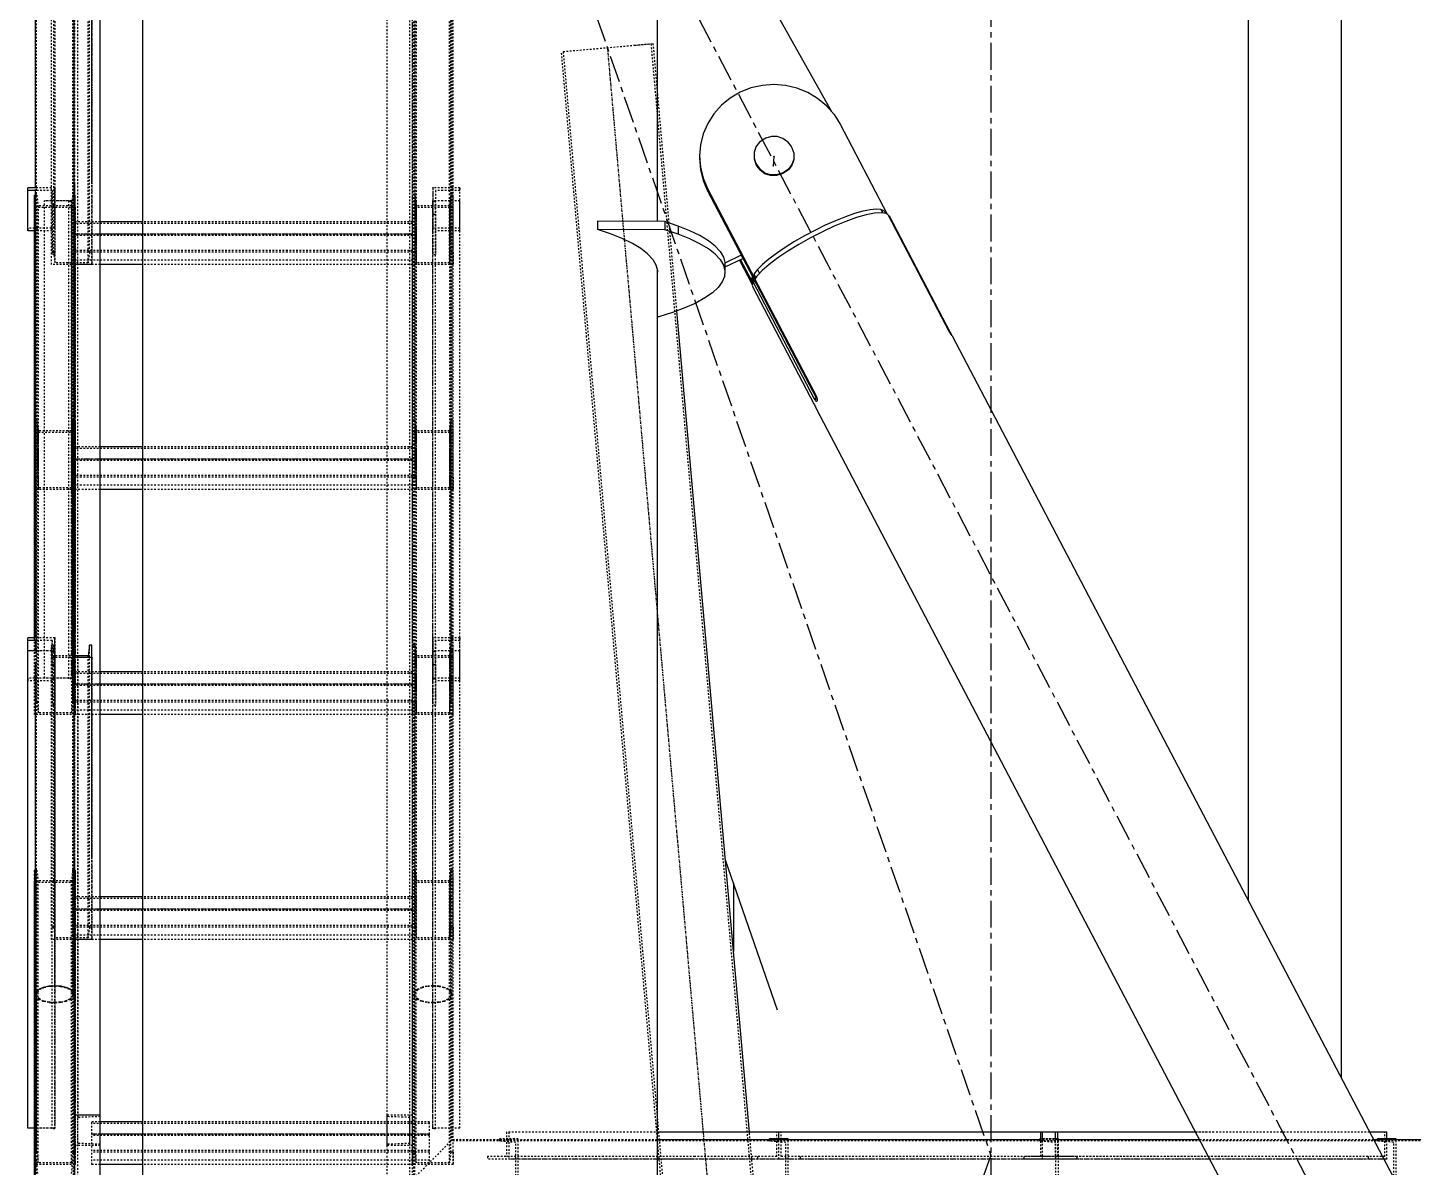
# Model space of a CAD drawing. Header units: millimetres. Extents: x 5143 to 30813, y 232 to 21408.
# Drawn here: x 11729.8 to 12140.1, y 19522 to 19859.4 of the extents above; entities that cross this region are included whole.
import ezdxf

# ---------------------------------------------------------------- set-up
doc = ezdxf.new("R2010")
doc.units = ezdxf.units.MM
doc.header["$LTSCALE"] = 0.25
for name, pattern in [('CENTER', [50.8, 31.75, -6.35, 6.35, -6.35]), ('XKITLINE00', [0]), ('XKITLINE02', [4, 2, -2]), ('XKITLINE03', [6, 3, -1, 1, -1])]:
    doc.linetypes.add(name, pattern=pattern)

msp = doc.modelspace()

# ---------------------------------------------------------------- linework, layer by layer
at = {"color": 8, "linetype": 'CENTER'}
for p, q in [((12015, 20197.81), (12015, 18543.85)), ((11840, 20030.97), (12370, 19020.27)), ((11840, 20030.97), (12015, 19525.62)), ((11950.78, 19821.32), (11950.58, 19818.49)), ((12015, 19525.62), (11840, 19020.27))]:
    msp.add_line(p, q, dxfattribs=at)
at = {"color": 8, "linetype": 'XKITLINE00'}
for p, q in [((12091.2, 19985.39), (12091.2, 19601.11)), ((12118.8, 19985.39), (12118.8, 19548.47)), ((11763.8, 19949.63), (11763.8, 19282.77)), ((11916.2, 19891.73), (11916.2, 19802.04)), ((11936.22, 19891.15), (11967.84, 19834.57)), ((11916.23, 19886.42), (11916.23, 19802.04)), ((11937.87, 19838.6), (11935.24, 19836.45)), ((11940.81, 19840.32), (11937.87, 19838.6)), ((11944, 19841.58), (11940.81, 19840.32)), ((11947.36, 19842.34), (11944, 19841.58)), ((11950.8, 19842.58), (11947.36, 19842.34)), ((11954.24, 19842.3), (11950.8, 19842.58)), ((11957.6, 19841.5), (11954.24, 19842.3)), ((11960.79, 19840.21), (11957.6, 19841.5)), ((11963.73, 19838.45), (11960.79, 19840.21)), ((11935.24, 19836.45), (11933, 19833.92)), ((11966.35, 19836.26), (11963.73, 19838.45)), ((11966.35, 19836.26), (11968.59, 19833.72)), ((11931.19, 19831.09), (11929.86, 19828.02)), ((11933, 19833.92), (11931.19, 19831.09)), ((11968.59, 19833.72), (11970.39, 19830.86)), ((11970.39, 19830.86), (11984.35, 19804.23)), ((11929.86, 19828.02), (11929.05, 19824.78)), ((11947.92, 19826.47), (11946.5, 19825.49)), ((11948.36, 19826.69), (11947.92, 19826.47)), ((11950.03, 19827.2), (11948.36, 19826.69)), ((11951.78, 19827.19), (11950.03, 19827.2)), ((11953.45, 19826.66), (11951.78, 19827.19)), ((11954.86, 19825.66), (11953.45, 19826.66)), ((11929.05, 19824.78), (11928.78, 19821.45)), ((11944.91, 19822.31), (11944.91, 19820.62)), ((11944.93, 19822.52), (11944.92, 19820.82)), ((11945.47, 19824.12), (11944.93, 19822.52)), ((11946.5, 19825.49), (11945.47, 19824.12)), ((11954.86, 19825.66), (11955.89, 19824.28)), ((11955.89, 19824.28), (11956.12, 19823.85)), ((11956.12, 19823.85), (11956.66, 19822.24)), ((11956.66, 19822.24), (11956.66, 19820.54)), ((11928.78, 19821.45), (11928.73, 19820.81)), ((11928.73, 19820.81), (11929, 19817.48)), ((11928.78, 19821.45), (11929.05, 19818.13)), ((11929.05, 19818.13), (11929.85, 19814.88)), ((11944.91, 19820.62), (11945.45, 19819)), ((11944.92, 19820.82), (11945.46, 19819.21)), ((11945.46, 19819.21), (11945.45, 19819)), ((11945.45, 19819), (11945.67, 19818.57)), ((11945.46, 19819.21), (11945.69, 19818.78)), ((11945.69, 19818.78), (11945.67, 19818.57)), ((11945.67, 19818.57), (11946.7, 19817.2)), ((11945.69, 19818.78), (11946.72, 19817.4)), ((11956.1, 19818.73), (11955.07, 19817.37)), ((11956.11, 19818.94), (11955.08, 19817.57)), ((11956.64, 19820.34), (11956.1, 19818.73)), ((11956.66, 19820.54), (11956.11, 19818.94)), ((11956.66, 19820.54), (11956.64, 19820.34)), ((11929, 19817.48), (11929.8, 19814.23)), ((11929.85, 19814.88), (11929.8, 19814.23)), ((11929.8, 19814.23), (11931.12, 19811.14)), ((11929.85, 19814.88), (11931.17, 19811.79)), ((11948.12, 19816.19), (11946.7, 19817.2)), ((11948.13, 19816.4), (11946.72, 19817.4)), ((11949.78, 19815.66), (11948.12, 19816.19)), ((11949.8, 19815.87), (11948.13, 19816.4)), ((11951.54, 19815.65), (11949.78, 19815.66)), ((11951.55, 19815.86), (11949.8, 19815.87)), ((11953.2, 19816.16), (11951.54, 19815.65)), ((11953.22, 19816.37), (11951.55, 19815.86)), ((11953.65, 19816.38), (11953.2, 19816.16)), ((11953.22, 19816.37), (11953.2, 19816.16)), ((11953.66, 19816.59), (11953.22, 19816.37)), ((11955.07, 19817.37), (11953.65, 19816.38)), ((11953.66, 19816.59), (11953.65, 19816.38)), ((11955.08, 19817.57), (11953.66, 19816.59)), ((11931.17, 19811.79), (11931.12, 19811.14)), ((11931.12, 19811.14), (11963.27, 19749.83)), ((11931.17, 19811.79), (11945.18, 19785.06)), ((11918.52, 19802.03), (11898.52, 19802.12)), ((11898.52, 19802.12), (11898.52, 19799.7)), ((11922.42, 19800.71), (11918.52, 19802.03)), ((11918.52, 19802.03), (11918.52, 19799.61)), ((11969.02, 19802.27), (11965.98, 19800.92)), ((11972.07, 19802.06), (11968.66, 19800.65)), ((11971.94, 19803.43), (11969.02, 19802.27)), ((11974.67, 19804.37), (11971.94, 19803.43)), ((11975.26, 19803.19), (11972.07, 19802.06)), ((11977.14, 19805.07), (11974.67, 19804.37)), ((11978.12, 19804.01), (11975.26, 19803.19)), ((11979.3, 19805.52), (11977.14, 19805.07)), ((11980.58, 19804.51), (11978.12, 19804.01)), ((11981.1, 19805.7), (11979.3, 19805.52)), ((11982.56, 19804.66), (11980.58, 19804.51)), ((11982.48, 19805.61), (11981.1, 19805.7)), ((11982.48, 19805.61), (11983.01, 19804.6)), ((11983.42, 19805.25), (11982.48, 19805.61)), ((11984, 19804.46), (11982.56, 19804.66)), ((11983.42, 19805.25), (11983.83, 19804.48)), ((11984.49, 19804.14), (11984, 19804.46)), ((11984.49, 19804.14), (12002.6, 19769.6)), ((11984.91, 19803.68), (11984.77, 19803.61)), ((11984.91, 19803.68), (12003.02, 19769.14)), ((11902.43, 19798.39), (11898.52, 19799.7)), ((11918.52, 19799.61), (11898.52, 19799.7)), ((11905.89, 19797), (11902.43, 19798.39)), ((11922.42, 19798.3), (11918.52, 19799.61)), ((11925.89, 19799.32), (11922.42, 19800.71)), ((11922.42, 19800.71), (11922.42, 19798.3)), ((11925.89, 19796.91), (11922.42, 19798.3)), ((11928.88, 19797.86), (11925.89, 19799.32)), ((11931.39, 19796.34), (11928.88, 19797.86)), ((11959.84, 19797.8), (11956.88, 19796.1)), ((11962.9, 19799.42), (11959.84, 19797.8)), ((11965.13, 19799.02), (11961.59, 19797.22)), ((11965.98, 19800.92), (11962.9, 19799.42)), ((11968.66, 19800.65), (11965.13, 19799.02)), ((11908.89, 19795.54), (11905.89, 19797)), ((11911.4, 19794.02), (11908.89, 19795.54)), ((11913.4, 19792.45), (11911.4, 19794.02)), ((11928.88, 19795.45), (11925.89, 19796.91)), ((11931.39, 19793.93), (11928.88, 19795.45)), ((11933.4, 19794.77), (11931.39, 19796.34)), ((11933.4, 19792.36), (11931.39, 19793.93)), ((11933.4, 19794.77), (11934.89, 19793.16)), ((11954.1, 19794.36), (11951.55, 19792.62)), ((11956.88, 19796.1), (11954.1, 19794.36)), ((11958.14, 19795.28), (11954.89, 19793.28)), ((11961.59, 19797.22), (11958.14, 19795.28)), ((11913.4, 19792.45), (11914.89, 19790.84)), ((11914.89, 19790.84), (11915.85, 19789.21)), ((11933.4, 19792.36), (11934.89, 19790.75)), ((11934.89, 19793.16), (11935.85, 19791.53)), ((11934.89, 19790.75), (11935.85, 19789.12)), ((11935.85, 19791.53), (11936.27, 19789.88)), ((11941.12, 19792.07), (11936.27, 19789.72)), ((11941.64, 19791.08), (11936.27, 19788.48)), ((11936.27, 19789.88), (11936.27, 19787.47)), ((11940.6, 19790.58), (11944.39, 19783.36)), ((11940.91, 19790.73), (11944.12, 19784.6)), ((11947.41, 19789.32), (11945.91, 19787.83)), ((11949.38, 19789.33), (11947.28, 19787.5)), ((11949.3, 19790.93), (11947.41, 19789.32)), ((11951.55, 19792.62), (11949.3, 19790.93)), ((11951.94, 19791.28), (11949.38, 19789.33)), ((11954.89, 19793.28), (11951.94, 19791.28)), ((11915.85, 19789.21), (11916.27, 19787.56)), ((11916.2, 19787.86), (11916.2, 19282.77)), ((11916.27, 19787.56), (11916.2, 19786.46)), ((11936.15, 19785.81), (11935.5, 19784.17)), ((11935.85, 19789.12), (11936.27, 19787.47)), ((11936.27, 19787.47), (11936.15, 19785.81)), ((11944.33, 19785.57), (11944.18, 19785.14)), ((11944.48, 19785.64), (11944.33, 19785.57)), ((11944.33, 19785.57), (11945.01, 19784.28)), ((11945.91, 19787.83), (11944.85, 19786.5)), ((11944.85, 19786.5), (11945.42, 19785.41)), ((11945.72, 19785.84), (11945.15, 19785.02)), ((11947.28, 19787.5), (11945.72, 19785.84)), ((11945.91, 19787.83), (11946.51, 19786.69)), ((11934.31, 19782.55), (11932.6, 19780.95)), ((11935.5, 19784.17), (11934.31, 19782.55)), ((11944.18, 19785.14), (11944.11, 19784.74)), ((11944.11, 19784.74), (11944.13, 19784.39)), ((11944.13, 19784.39), (11944.23, 19784.08)), ((11944.13, 19784.39), (11944.5, 19783.69)), ((11944.18, 19785.14), (11944.71, 19784.13)), ((11944.23, 19784.08), (11944.47, 19783.62)), ((11944.62, 19784.09), (11944.35, 19783.23)), ((11944.35, 19783.23), (11944.52, 19782.6)), ((11944.52, 19782.6), (11962.63, 19748.05)), ((11945.16, 19784.35), (11944.62, 19784.09)), ((11944.62, 19784.09), (11962.74, 19749.55)), ((11945.16, 19784.35), (11945.01, 19784.28)), ((11945.15, 19785.02), (11963.26, 19750.47)), ((11945.2, 19784.92), (11945.19, 19784.8)), ((11945.24, 19784.85), (11945.19, 19784.8)), ((11945.19, 19784.8), (11963.3, 19750.26)), ((11927.65, 19777.91), (11924.45, 19776.48)), ((11930.37, 19779.4), (11927.65, 19777.91)), ((11932.6, 19780.95), (11930.37, 19779.4)), ((11916.71, 19773.84), (11916.2, 19773.85)), ((11920.79, 19775.12), (11916.71, 19773.84)), ((11924.45, 19776.48), (11920.79, 19775.12)), ((12002.6, 19769.6), (12002.77, 19769.29)), ((12002.77, 19769.29), (12002.94, 19768.99)), ((12003.02, 19769.14), (12002.9, 19769.08)), ((12002.94, 19768.99), (12003.12, 19768.72)), ((12003.02, 19769.14), (12003.18, 19768.85)), ((12003.18, 19768.85), (12003.07, 19768.79)), ((12003.18, 19768.85), (12003.32, 19768.59)), ((12003.12, 19768.72), (12003.28, 19768.5)), ((12003.28, 19768.5), (12003.41, 19768.33)), ((12003.32, 19768.59), (12003.43, 19768.4)), ((12003.51, 19768.25), (12003.41, 19768.33)), ((12003.43, 19768.4), (12003.51, 19768.28)), ((12003.51, 19768.28), (12003.55, 19768.24)), ((12003.55, 19768.24), (12003.51, 19768.25)), ((12003.55, 19768.24), (12265.61, 19268.5)), ((11963.49, 19749.91), (11962.74, 19749.55)), ((11962.74, 19749.55), (11962.9, 19749.26)), ((11963.57, 19749.59), (11962.9, 19749.26)), ((11962.9, 19749.26), (11963.06, 19749.02)), ((11963.06, 19749.02), (11963.21, 19748.84)), ((11963.33, 19748.74), (11963.21, 19748.84)), ((11963.26, 19750.47), (11963.41, 19750.15)), ((11963.3, 19750.26), (11963.27, 19749.83)), ((11963.48, 19749.93), (11963.27, 19749.83)), ((11963.34, 19750.3), (11963.3, 19750.26)), ((11963.43, 19748.72), (11963.33, 19748.74)), ((11963.41, 19750.15), (11963.52, 19749.82)), ((11963.52, 19748.8), (11963.44, 19748.73)), ((11963.52, 19749.82), (11963.59, 19749.5)), ((11963.59, 19748.97), (11963.52, 19748.8)), ((11963.59, 19749.5), (11963.62, 19749.21)), ((11963.62, 19749.21), (11963.59, 19748.97)), ((11962.63, 19748.05), (11962.79, 19747.74)), ((11962.79, 19747.74), (11962.95, 19747.43)), ((11962.95, 19747.43), (11963.09, 19747.14)), ((11963.09, 19747.14), (11963.2, 19746.9)), ((11963.2, 19746.9), (11963.28, 19746.71)), ((11963.28, 19746.71), (11963.29, 19746.68)), ((11963.29, 19746.68), (12225.35, 19246.95)), ((11936.4, 19613.06), (11951.77, 19568.68)), ((11938.8, 19606.15), (11938.8, 19585.93))]:
    msp.add_line(p, q, dxfattribs=at)
at = {"color": 7, "linetype": 'XKITLINE00'}
for p, q in [((11732.08, 19812.05), (11732.08, 19880.27)), ((11743.51, 19880.27), (11743.51, 19573.26)), ((11748.82, 19813.2), (11748.82, 19872.85)), ((11751.3, 19537.4), (11751.3, 19873.17)), ((11729.82, 19811.25), (11729.82, 19812.05)), ((11732.86, 19812.05), (11729.82, 19812.05)), ((11732.58, 19811.25), (11729.82, 19811.25)), ((11729.82, 19799.32), (11729.82, 19811.25)), ((11732.08, 19809.89), (11731.82, 19809.89)), ((11731.82, 19806.23), (11731.82, 19809.89)), ((11732.08, 19678.8), (11732.08, 19810.99)), ((11743.82, 19809.89), (11743.51, 19809.89)), ((11743.8, 19809.89), (11743.8, 19813.2)), ((11743.82, 19806.23), (11743.82, 19809.89)), ((11732.08, 19806.23), (11731.82, 19806.23)), ((11731.82, 19743.27), (11731.82, 19806.23)), ((11742.82, 19808.17), (11742.73, 19808.17)), ((11742.82, 19807.94), (11742.82, 19808.17)), ((11743.82, 19806.23), (11743.51, 19806.23)), ((11743.82, 19746.57), (11743.82, 19806.23)), ((11763.8, 19801.95), (11751.3, 19801.95)), ((11731.82, 19799.32), (11729.82, 19799.32)), ((11763.8, 19798.28), (11751.3, 19798.28)), ((11763.8, 19789.33), (11751.3, 19789.33)), ((11943.52, 19532.43), (11922.05, 19775.59)), ((11743.8, 19743.27), (11743.8, 19746.57)), ((11732.08, 19743.27), (11731.82, 19743.27)), ((11731.82, 19739.6), (11731.82, 19743.27)), ((11743.82, 19743.27), (11743.51, 19743.27)), ((11743.82, 19743.27), (11743.82, 19739.6)), ((11732.08, 19739.6), (11731.82, 19739.6)), ((11731.82, 19678.8), (11731.82, 19739.6)), ((11743.82, 19739.6), (11743.51, 19739.6)), ((11743.82, 19679.95), (11743.82, 19739.6)), ((11763.8, 19735.32), (11751.3, 19735.32)), ((11763.8, 19731.66), (11751.3, 19731.66)), ((11763.8, 19722.71), (11751.3, 19722.71)), ((11729.82, 19674.92), (11729.82, 19678.8)), ((11732.86, 19678.8), (11729.82, 19678.8)), ((11743.8, 19673.45), (11743.8, 19679.95)), ((11732.58, 19678), (11729.82, 19678)), ((11732.86, 19674.92), (11729.82, 19674.92)), ((11729.82, 19533.59), (11729.82, 19674.92)), ((11732.08, 19674.92), (11732.08, 19677.74)), ((11748.14, 19676.64), (11747.75, 19673.45)), ((11748.82, 19676.64), (11748.14, 19676.64)), ((11748.82, 19672.98), (11748.82, 19676.64)), ((11732.08, 19573.2), (11732.08, 19671.14)), ((11747.75, 19673.45), (11743.51, 19673.45)), ((11748.82, 19672.98), (11743.51, 19672.98)), ((11748.82, 19613.32), (11748.82, 19672.98)), ((11763.8, 19668.7), (11751.3, 19668.7)), ((11763.8, 19665.03), (11751.3, 19665.03)), ((11763.8, 19656.08), (11751.3, 19656.08)), ((11743.8, 19610.02), (11743.8, 19613.32)), ((11732.08, 19610.02), (11731.82, 19610.02)), ((11731.82, 19610.02), (11731.82, 19606.35)), ((11743.82, 19610.02), (11743.51, 19610.02)), ((11743.82, 19610.02), (11743.82, 19606.35)), ((11732.08, 19606.35), (11731.82, 19606.35)), ((11731.82, 19523.95), (11731.82, 19606.35)), ((11743.82, 19606.35), (11743.51, 19606.35)), ((11743.82, 19546.7), (11743.82, 19606.35)), ((11763.8, 19602.07), (11751.3, 19602.07)), ((11763.8, 19598.41), (11751.3, 19598.41)), ((11763.8, 19589.46), (11751.3, 19589.46)), ((11732.36, 19573.99), (11732.08, 19573.2)), ((11732.09, 19573.17), (11732.08, 19573.2)), ((11732.38, 19573.99), (11732.1, 19573.2)), ((11732.1, 19441.47), (11732.1, 19573.2)), ((11733.17, 19574.71), (11732.36, 19573.99)), ((11733.19, 19574.71), (11732.38, 19573.99)), ((11734.44, 19575.27), (11733.17, 19574.71)), ((11734.46, 19575.27), (11733.19, 19574.71)), ((11736.03, 19575.64), (11734.44, 19575.27)), ((11736.05, 19575.64), (11734.46, 19575.27)), ((11737.8, 19575.76), (11736.03, 19575.64)), ((11737.8, 19575.76), (11736.05, 19575.64)), ((11737.81, 19575.76), (11737.8, 19575.76)), ((11737.82, 19575.76), (11737.81, 19575.76)), ((11739.56, 19575.64), (11737.82, 19575.76)), ((11739.58, 19575.64), (11737.82, 19575.76)), ((11741.18, 19575.27), (11739.58, 19575.64)), ((11742.44, 19574.71), (11741.18, 19575.27)), ((11743.25, 19573.99), (11742.44, 19574.71)), ((11743.25, 19573.99), (11743.53, 19573.2)), ((11743.53, 19573.2), (11743.53, 19418.17)), ((11845.19, 19574.71), (11845.19, 19574.71)), ((11743.8, 19537.4), (11743.8, 19546.7)), ((11751.3, 19537.4), (11743.8, 19537.4)), ((11751.3, 19537.4), (11743.8, 19537.4)), ((11743.8, 19523.95), (11743.8, 19537.4)), ((11751.3, 19425.95), (11751.3, 19537.4)), ((11763.8, 19535.45), (11751.3, 19535.45)), ((11731.82, 19533.62), (11729.82, 19533.62)), ((11731.82, 19533.59), (11729.82, 19533.59)), ((11763.8, 19531.78), (11751.3, 19531.78)), ((11952.27, 19532.43), (11916.2, 19532.43)), ((11952.27, 19530.43), (11952.27, 19532.43)), ((12029.8, 19532.43), (11952.27, 19532.43)), ((11952.27, 19530.43), (11952.27, 19532.43)), ((12029.8, 19529.67), (12029.8, 19532.43)), ((12032.53, 19532.43), (12029.8, 19532.43)), ((12030.35, 19529.37), (12030.35, 19532.43)), ((12034.82, 19532.43), (12032.53, 19532.43)), ((12034.19, 19529.38), (12034.19, 19532.43)), ((12075.64, 19532.43), (12034.82, 19532.43)), ((12034.82, 19529.64), (12034.82, 19532.43)), ((12132.27, 19532.43), (12127.21, 19532.43)), ((12132.27, 19530.45), (12132.27, 19532.43)), ((12029.8, 19530.16), (11916.2, 19530.15)), ((11949.52, 19530.43), (11949.52, 19530.43)), ((11949.52, 19530.15), (11949.52, 19530.43)), ((11955.02, 19530.43), (11949.52, 19530.43)), ((11955.02, 19530.43), (11955.02, 19530.43)), ((11955.02, 19530.15), (11955.02, 19530.43)), ((12029.52, 19530.43), (12029.52, 19530.43)), ((12029.52, 19530.16), (12029.52, 19530.43)), ((12029.8, 19530.43), (12029.52, 19530.43)), ((12035.02, 19530.43), (12034.82, 19530.43)), ((12076.83, 19530.16), (12034.82, 19530.16)), ((12035.02, 19530.43), (12035.02, 19530.43)), ((12035.02, 19530.16), (12035.02, 19530.43)), ((12173.69, 19530.17), (12128.4, 19530.16)), ((12129.52, 19530.45), (12129.52, 19530.45)), ((12129.52, 19530.16), (12129.52, 19530.45)), ((12135.02, 19530.45), (12129.52, 19530.45)), ((12135.02, 19530.45), (12135.02, 19530.45)), ((12135.02, 19530.16), (12135.02, 19530.45)), ((11732.1, 19523.95), (11731.8, 19523.95)), ((11731.8, 19518.45), (11731.8, 19523.95)), ((11743.8, 19523.95), (11743.53, 19523.95)), ((11743.8, 19518.45), (11743.8, 19523.95)), ((11763.8, 19522.83), (11751.3, 19522.83))]:
    msp.add_line(p, q, dxfattribs=at)
at = {"color": 3, "linetype": 'XKITLINE02'}
for p, q in [((11732.38, 19573.2), (11732.38, 19880.27)), ((11743.21, 19573.2), (11743.21, 19880.27)), ((11844.1, 19880.27), (11844.1, 19573.2)), ((11844.4, 19880.27), (11844.4, 19573.2)), ((11855.23, 19573.2), (11855.23, 19880.27)), ((11855.53, 19573.2), (11855.53, 19880.27)), ((11736.82, 19789.33), (11736.82, 19876.52)), ((11737.5, 19876.52), (11737.5, 19793)), ((11748.14, 19793), (11748.14, 19876.52)), ((11843.8, 19789.33), (11843.8, 19876.52)), ((11844.48, 19876.52), (11844.48, 19793)), ((11855.12, 19793), (11855.12, 19876.52)), ((11855.8, 19789.33), (11855.8, 19876.52)), ((11737.88, 19873.32), (11737.88, 19789.8)), ((11743.8, 19806.23), (11743.8, 19873.17)), ((11744.65, 19529.07), (11744.65, 19872.56)), ((11747.75, 19789.8), (11747.75, 19873.32)), ((11836.3, 19528.45), (11836.3, 19873.17)), ((11842.95, 19529.07), (11842.95, 19872.56)), ((11843.8, 19528.45), (11843.8, 19873.17)), ((11844.86, 19873.32), (11844.86, 19789.8)), ((11854.73, 19789.8), (11854.73, 19873.32)), ((11914.73, 19854.6), (11887.88, 19852.23)), ((11917.32, 19518.72), (11887.88, 19852.23)), ((11934.6, 19329.85), (11888.48, 19852.28)), ((11915.08, 19854.63), (11909.17, 19854.11)), ((11960.6, 19332.14), (11914.48, 19854.57)), ((11922.05, 19775.59), (11915.08, 19854.63)), ((11732.08, 19810.99), (11732.08, 19812.05)), ((11732.5, 19809.89), (11732.08, 19809.89)), ((11732.5, 19809.89), (11732.88, 19806.69)), ((11732.5, 19809.89), (11732.5, 19726.37)), ((11737.02, 19811.25), (11732.58, 19811.25)), ((11737.82, 19812.05), (11732.86, 19812.05)), ((11737.02, 19811.25), (11737.02, 19799.32)), ((11737.02, 19804.08), (11737.02, 19811.25)), ((11737.82, 19812.05), (11737.82, 19800.11)), ((11737.82, 19804.08), (11737.82, 19812.05)), ((11743.14, 19809.89), (11742.75, 19806.69)), ((11743.23, 19809.89), (11743.14, 19809.89)), ((11743.14, 19809.89), (11743.14, 19726.37)), ((11743.51, 19809.89), (11743.23, 19809.89)), ((11743.8, 19528.45), (11743.8, 19809.89)), ((11748.82, 19789.33), (11748.82, 19813.2)), ((11843.8, 19722.71), (11843.8, 19809.89)), ((11844.48, 19809.89), (11843.8, 19809.89)), ((11844.48, 19809.89), (11844.48, 19726.37)), ((11844.48, 19809.89), (11844.86, 19806.69)), ((11849.8, 19812.05), (11849.8, 19804.08)), ((11857.8, 19812.05), (11849.8, 19812.05)), ((11849.8, 19812.05), (11849.8, 19800.11)), ((11850.6, 19811.25), (11850.6, 19804.08)), ((11857.8, 19811.25), (11850.6, 19811.25)), ((11850.6, 19811.25), (11850.6, 19799.32)), ((11855.12, 19809.89), (11854.73, 19806.69)), ((11855.12, 19809.89), (11855.12, 19726.37)), ((11855.8, 19809.89), (11855.12, 19809.89)), ((11855.8, 19722.71), (11855.8, 19809.89)), ((11857.8, 19812.05), (11857.8, 19811.25)), ((11857.8, 19799.32), (11857.8, 19812.05)), ((11743.51, 19806.23), (11732.08, 19806.23)), ((11742.75, 19806.69), (11732.88, 19806.69)), ((11732.88, 19806.69), (11732.88, 19723.17)), ((11734.82, 19808.17), (11734.82, 19808.15)), ((11742.73, 19808.17), (11734.82, 19808.17)), ((11734.82, 19666.84), (11734.82, 19808.17)), ((11742.02, 19808.15), (11734.82, 19808.15)), ((11742.02, 19808.15), (11742.02, 19807.95)), ((11742.02, 19666.64), (11742.02, 19808.15)), ((11742.82, 19807.95), (11742.02, 19807.95)), ((11742.75, 19806.69), (11742.75, 19723.17)), ((11742.82, 19666.64), (11742.82, 19807.94)), ((11855.8, 19806.23), (11843.8, 19806.23)), ((11844.86, 19806.69), (11844.86, 19723.17)), ((11854.73, 19806.69), (11844.86, 19806.69)), ((11849.8, 19666.64), (11849.8, 19808.17)), ((11857.8, 19808.17), (11849.8, 19808.17)), ((11850.6, 19807.95), (11849.8, 19807.95)), ((11850.6, 19666.64), (11850.6, 19808.15)), ((11857.8, 19808.15), (11850.6, 19808.15)), ((11854.73, 19806.69), (11854.73, 19723.17)), ((11857.8, 19666.84), (11857.8, 19808.17)), ((11737.02, 19804.08), (11737.02, 19792.14)), ((11737.82, 19804.08), (11737.02, 19804.08)), ((11737.82, 19804.08), (11737.82, 19792.14)), ((11743.82, 19789.33), (11743.82, 19801.95)), ((11751.3, 19801.95), (11743.82, 19801.95)), ((11843.8, 19801.95), (11763.8, 19801.95)), ((11843.8, 19789.33), (11843.8, 19801.95)), ((11850.6, 19804.08), (11849.8, 19804.08)), ((11849.8, 19804.08), (11849.8, 19792.14)), ((11850.6, 19804.08), (11850.6, 19792.14)), ((11729.82, 19800.11), (11729.82, 19799.32)), ((11737.82, 19800.11), (11729.82, 19800.11)), ((11737.02, 19799.32), (11731.82, 19799.32)), ((11737.02, 19799.32), (11737.02, 19792.14)), ((11737.82, 19800.11), (11737.82, 19792.14)), ((11843.8, 19801.44), (11743.82, 19801.44)), ((11751.3, 19798.28), (11743.82, 19798.28)), ((11843.8, 19797.95), (11743.82, 19797.95)), ((11843.8, 19798.28), (11763.8, 19798.28)), ((11849.8, 19800.11), (11849.8, 19792.14)), ((11857.8, 19800.11), (11849.8, 19800.11)), ((11850.6, 19799.32), (11850.6, 19792.14)), ((11857.8, 19799.32), (11850.6, 19799.32)), ((11843.8, 19793.5), (11743.82, 19793.5)), ((11737.5, 19793), (11736.82, 19793)), ((11748.82, 19789.33), (11736.82, 19789.33)), ((11737.82, 19792.14), (11737.02, 19792.14)), ((11737.5, 19793), (11737.88, 19789.8)), ((11747.75, 19789.8), (11737.88, 19789.8)), ((11843.8, 19793), (11743.82, 19793)), ((11843.8, 19790.59), (11743.82, 19790.59)), ((11751.3, 19789.33), (11743.82, 19789.33)), ((11748.14, 19793), (11747.75, 19789.8)), ((11748.82, 19793), (11748.14, 19793)), ((11843.8, 19789.33), (11763.8, 19789.33)), ((11843.8, 19793), (11843.8, 19789.33)), ((11844.48, 19793), (11843.8, 19793)), ((11855.8, 19789.33), (11843.8, 19789.33)), ((11844.48, 19793), (11844.86, 19789.8)), ((11854.73, 19789.8), (11844.86, 19789.8)), ((11850.6, 19792.14), (11849.8, 19792.14)), ((11855.12, 19793), (11854.73, 19789.8)), ((11855.8, 19793), (11855.12, 19793)), ((11855.8, 19793), (11855.8, 19789.33)), ((11743.82, 19722.71), (11743.82, 19746.57)), ((11731.82, 19722.71), (11731.82, 19743.27)), ((11732.5, 19743.27), (11732.08, 19743.27)), ((11732.5, 19743.27), (11732.88, 19740.07)), ((11732.5, 19743.27), (11732.5, 19659.75)), ((11742.75, 19740.07), (11732.88, 19740.07)), ((11732.88, 19740.07), (11732.88, 19656.55)), ((11743.14, 19743.27), (11742.75, 19740.07)), ((11742.75, 19740.07), (11742.75, 19656.55)), ((11743.23, 19743.27), (11743.14, 19743.27)), ((11743.14, 19743.27), (11743.14, 19659.75)), ((11743.51, 19743.27), (11743.23, 19743.27)), ((11743.8, 19679.95), (11743.8, 19743.27)), ((11743.82, 19739.6), (11743.82, 19743.27)), ((11843.8, 19656.08), (11843.8, 19743.27)), ((11844.48, 19743.27), (11843.8, 19743.27)), ((11844.48, 19743.27), (11844.48, 19659.75)), ((11844.48, 19743.27), (11844.86, 19740.07)), ((11844.86, 19740.07), (11844.86, 19656.55)), ((11854.73, 19740.07), (11844.86, 19740.07)), ((11855.12, 19743.27), (11854.73, 19740.07)), ((11854.73, 19740.07), (11854.73, 19656.55)), ((11855.12, 19743.27), (11855.12, 19659.75)), ((11855.8, 19743.27), (11855.12, 19743.27)), ((11855.8, 19656.08), (11855.8, 19743.27)), ((11743.51, 19739.6), (11732.08, 19739.6)), ((11855.8, 19739.6), (11843.8, 19739.6)), ((11743.82, 19722.71), (11743.82, 19735.32)), ((11751.3, 19735.32), (11743.82, 19735.32)), ((11843.8, 19734.81), (11743.82, 19734.81)), ((11843.8, 19735.32), (11763.8, 19735.32)), ((11843.8, 19722.71), (11843.8, 19735.32)), ((11751.3, 19731.66), (11743.82, 19731.66)), ((11843.8, 19731.33), (11743.82, 19731.33)), ((11843.8, 19731.66), (11763.8, 19731.66)), ((11732.5, 19726.37), (11731.82, 19726.37)), ((11732.5, 19726.37), (11732.88, 19723.17)), ((11743.14, 19726.37), (11742.75, 19723.17)), ((11743.82, 19726.37), (11743.14, 19726.37)), ((11843.8, 19726.88), (11743.82, 19726.88)), ((11843.8, 19726.37), (11743.82, 19726.37)), ((11843.8, 19723.97), (11743.82, 19723.97)), ((11843.8, 19726.37), (11843.8, 19722.71)), ((11844.48, 19726.37), (11843.8, 19726.37)), ((11844.48, 19726.37), (11844.86, 19723.17)), ((11855.12, 19726.37), (11854.73, 19723.17)), ((11855.8, 19726.37), (11855.12, 19726.37)), ((11855.8, 19726.37), (11855.8, 19722.71)), ((11743.82, 19722.71), (11731.82, 19722.71)), ((11742.75, 19723.17), (11732.88, 19723.17)), ((11751.3, 19722.71), (11743.82, 19722.71)), ((11843.8, 19722.71), (11763.8, 19722.71)), ((11855.8, 19722.71), (11843.8, 19722.71)), ((11854.73, 19723.17), (11844.86, 19723.17)), ((11731.82, 19656.08), (11731.82, 19678.8)), ((11732.08, 19677.74), (11732.08, 19678.8)), ((11737.82, 19678.8), (11732.86, 19678.8)), ((11737.82, 19678.8), (11737.82, 19666.86)), ((11737.82, 19670.83), (11737.82, 19678.8)), ((11743.82, 19656.08), (11743.82, 19679.95)), ((11849.8, 19678.8), (11849.8, 19670.83)), ((11857.8, 19678.8), (11849.8, 19678.8)), ((11849.8, 19678.8), (11849.8, 19666.86)), ((11857.8, 19678.8), (11857.8, 19678)), ((11857.8, 19666.07), (11857.8, 19678.8)), ((11729.82, 19666.07), (11729.82, 19674.92)), ((11729.82, 19674.92), (11729.82, 19674.9)), ((11737.02, 19674.9), (11729.82, 19674.9)), ((11732.08, 19671.14), (11732.08, 19674.92)), ((11737.02, 19678), (11732.58, 19678)), ((11737.82, 19674.92), (11732.86, 19674.92)), ((11737.5, 19676.64), (11736.82, 19676.64)), ((11736.82, 19676.64), (11736.82, 19672.98)), ((11736.82, 19589.46), (11736.82, 19676.64)), ((11737.02, 19678), (11737.02, 19666.07)), ((11737.02, 19670.83), (11737.02, 19678)), ((11737.02, 19674.9), (11737.02, 19674.7)), ((11737.02, 19533.39), (11737.02, 19674.9)), ((11737.82, 19674.7), (11737.02, 19674.7)), ((11737.88, 19673.45), (11737.5, 19676.64)), ((11737.5, 19676.64), (11737.5, 19593.12)), ((11737.82, 19575.76), (11737.82, 19674.92)), ((11748.14, 19593.12), (11748.14, 19676.64)), ((11843.8, 19589.46), (11843.8, 19676.64)), ((11844.48, 19676.64), (11843.8, 19676.64)), ((11844.48, 19676.64), (11844.48, 19593.12)), ((11844.48, 19676.64), (11844.86, 19673.44)), ((11849.8, 19533.39), (11849.8, 19674.92)), ((11857.8, 19674.92), (11849.8, 19674.92)), ((11850.6, 19674.7), (11849.8, 19674.7)), ((11850.6, 19678), (11850.6, 19670.83)), ((11857.8, 19678), (11850.6, 19678)), ((11850.6, 19678), (11850.6, 19666.07)), ((11850.6, 19533.39), (11850.6, 19674.9)), ((11857.8, 19674.9), (11850.6, 19674.9)), ((11855.12, 19676.64), (11854.73, 19673.44)), ((11855.12, 19676.64), (11855.12, 19593.12)), ((11855.8, 19676.64), (11855.12, 19676.64)), ((11855.8, 19589.46), (11855.8, 19676.64)), ((11857.8, 19533.59), (11857.8, 19674.92)), ((11743.51, 19672.98), (11736.82, 19672.98)), ((11737.02, 19670.83), (11737.02, 19658.89)), ((11737.82, 19670.83), (11737.02, 19670.83)), ((11737.82, 19670.83), (11737.82, 19658.89)), ((11743.51, 19673.45), (11737.88, 19673.45)), ((11737.88, 19673.45), (11737.88, 19589.92)), ((11743.8, 19613.32), (11743.8, 19673.45)), ((11744.65, 19673.45), (11744.65, 19536.78)), ((11747.75, 19589.92), (11747.75, 19673.45)), ((11855.8, 19672.98), (11843.8, 19672.98)), ((11844.86, 19673.44), (11844.86, 19589.92)), ((11854.73, 19673.44), (11844.86, 19673.44)), ((11850.6, 19670.83), (11849.8, 19670.83)), ((11849.8, 19670.83), (11849.8, 19658.89)), ((11850.6, 19670.83), (11850.6, 19658.89)), ((11854.73, 19673.44), (11854.73, 19589.92)), ((11729.82, 19666.86), (11729.82, 19666.07)), ((11737.82, 19666.86), (11729.82, 19666.86)), ((11742.82, 19666.87), (11734.82, 19666.87)), ((11742.02, 19666.84), (11734.82, 19666.84)), ((11737.82, 19666.86), (11737.82, 19658.89)), ((11742.82, 19666.64), (11742.02, 19666.64)), ((11743.82, 19656.08), (11743.82, 19668.7)), ((11751.3, 19668.7), (11743.82, 19668.7)), ((11843.8, 19668.19), (11743.82, 19668.19)), ((11843.8, 19668.7), (11763.8, 19668.7)), ((11843.8, 19656.08), (11843.8, 19668.7)), ((11849.8, 19666.87), (11849.8, 19666.64)), ((11857.8, 19666.87), (11849.8, 19666.87)), ((11849.8, 19666.86), (11849.8, 19658.89)), ((11857.8, 19666.86), (11849.8, 19666.86)), ((11850.6, 19666.64), (11849.8, 19666.64)), ((11850.6, 19666.84), (11850.6, 19666.64)), ((11857.8, 19666.84), (11850.6, 19666.84)), ((11855.8, 19656.08), (11855.8, 19666.87)), ((11857.8, 19666.87), (11857.8, 19666.84)), ((11737.02, 19666.07), (11729.82, 19666.07)), ((11737.02, 19666.07), (11737.02, 19658.89)), ((11737.82, 19533.39), (11737.82, 19663.7)), ((11751.3, 19665.03), (11743.82, 19665.03)), ((11843.8, 19664.7), (11743.82, 19664.7)), ((11843.8, 19665.03), (11763.8, 19665.03)), ((11850.6, 19666.07), (11850.6, 19658.89)), ((11857.8, 19666.07), (11850.6, 19666.07)), ((11732.5, 19659.75), (11731.82, 19659.75)), ((11732.5, 19659.75), (11732.88, 19656.55)), ((11737.82, 19658.89), (11737.02, 19658.89)), ((11743.14, 19659.75), (11742.75, 19656.55)), ((11743.82, 19659.75), (11743.14, 19659.75)), ((11843.8, 19660.25), (11743.82, 19660.25)), ((11843.8, 19659.75), (11743.82, 19659.75)), ((11843.8, 19659.75), (11843.8, 19656.08)), ((11844.48, 19659.75), (11843.8, 19659.75)), ((11844.48, 19659.75), (11844.86, 19656.55)), ((11850.6, 19658.89), (11849.8, 19658.89)), ((11855.12, 19659.75), (11854.73, 19656.55)), ((11855.8, 19659.75), (11855.12, 19659.75)), ((11743.82, 19656.08), (11731.82, 19656.08)), ((11742.75, 19656.55), (11732.88, 19656.55)), ((11843.8, 19657.34), (11743.82, 19657.34)), ((11751.3, 19656.08), (11743.82, 19656.08)), ((11843.8, 19656.08), (11763.8, 19656.08)), ((11855.8, 19656.08), (11843.8, 19656.08)), ((11854.73, 19656.55), (11844.86, 19656.55)), ((11748.82, 19589.46), (11748.82, 19613.32)), ((11731.82, 19606.35), (11731.82, 19610.02)), ((11732.5, 19610.02), (11732.08, 19610.02)), ((11732.5, 19610.02), (11732.88, 19606.82)), ((11732.5, 19526.5), (11732.5, 19610.02)), ((11743.14, 19610.02), (11742.75, 19606.82)), ((11743.23, 19610.02), (11743.14, 19610.02)), ((11743.14, 19526.5), (11743.14, 19610.02)), ((11743.51, 19610.02), (11743.23, 19610.02)), ((11743.8, 19546.7), (11743.8, 19610.02)), ((11743.82, 19606.35), (11743.82, 19610.02)), ((11843.8, 19522.83), (11843.8, 19610.02)), ((11844.48, 19610.02), (11843.8, 19610.02)), ((11844.48, 19526.5), (11844.48, 19610.02)), ((11844.48, 19610.02), (11844.86, 19606.82)), ((11855.12, 19610.02), (11854.73, 19606.82)), ((11855.12, 19526.5), (11855.12, 19610.02)), ((11855.8, 19610.02), (11855.12, 19610.02)), ((11855.8, 19522.83), (11855.8, 19610.02)), ((11743.51, 19606.35), (11732.08, 19606.35)), ((11742.75, 19606.82), (11732.88, 19606.82)), ((11732.88, 19523.3), (11732.88, 19606.82)), ((11742.75, 19523.3), (11742.75, 19606.82)), ((11855.8, 19606.35), (11843.8, 19606.35)), ((11844.86, 19523.3), (11844.86, 19606.82)), ((11854.73, 19606.82), (11844.86, 19606.82)), ((11854.73, 19523.3), (11854.73, 19606.82)), ((11743.82, 19589.46), (11743.82, 19602.07)), ((11751.3, 19602.07), (11743.82, 19602.07)), ((11843.8, 19601.56), (11743.82, 19601.56)), ((11843.8, 19602.07), (11763.8, 19602.07)), ((11843.8, 19589.46), (11843.8, 19602.07)), ((11751.3, 19598.41), (11743.82, 19598.41)), ((11843.8, 19598.08), (11743.82, 19598.08)), ((11843.8, 19598.41), (11763.8, 19598.41)), ((11737.5, 19593.12), (11736.82, 19593.12)), ((11737.5, 19593.12), (11737.88, 19589.92)), ((11843.8, 19593.63), (11743.82, 19593.63)), ((11843.8, 19593.12), (11743.82, 19593.12)), ((11748.14, 19593.12), (11747.75, 19589.92)), ((11748.82, 19593.12), (11748.14, 19593.12)), ((11843.8, 19593.12), (11843.8, 19589.46)), ((11844.48, 19593.12), (11843.8, 19593.12)), ((11844.48, 19593.12), (11844.86, 19589.92)), ((11855.12, 19593.12), (11854.73, 19589.92)), ((11855.8, 19593.12), (11855.12, 19593.12)), ((11855.8, 19593.12), (11855.8, 19589.46)), ((11748.82, 19589.46), (11736.82, 19589.46)), ((11747.75, 19589.92), (11737.88, 19589.92)), ((11843.8, 19590.72), (11743.82, 19590.72)), ((11751.3, 19589.46), (11743.82, 19589.46)), ((11843.8, 19589.46), (11763.8, 19589.46)), ((11855.8, 19589.46), (11843.8, 19589.46)), ((11854.73, 19589.92), (11844.86, 19589.92)), ((11732.36, 19572.41), (11732.09, 19573.17)), ((11732.1, 19573.2), (11732.38, 19572.41)), ((11732.38, 19572.4), (11732.36, 19572.41)), ((11732.65, 19573.95), (11732.38, 19573.2)), ((11732.65, 19572.46), (11732.38, 19573.2)), ((11733.19, 19571.7), (11732.38, 19572.41)), ((11733.17, 19571.7), (11732.38, 19572.4)), ((11732.67, 19573.95), (11732.4, 19573.2)), ((11732.4, 19573.2), (11732.67, 19572.46)), ((11732.4, 19407.04), (11732.4, 19573.2)), ((11732.65, 19573.95), (11733.41, 19574.63)), ((11733.41, 19571.78), (11732.65, 19572.46)), ((11732.67, 19573.95), (11733.44, 19574.63)), ((11733.44, 19571.78), (11732.67, 19572.46)), ((11734.61, 19575.16), (11733.41, 19574.63)), ((11734.63, 19575.16), (11733.44, 19574.63)), ((11736.12, 19575.51), (11734.61, 19575.16)), ((11736.14, 19575.51), (11734.63, 19575.16)), ((11737.8, 19575.63), (11736.12, 19575.51)), ((11737.82, 19575.63), (11736.14, 19575.51)), ((11737.81, 19575.76), (11737.8, 19575.76)), ((11737.82, 19575.63), (11737.8, 19575.63)), ((11737.82, 19575.76), (11737.81, 19575.76)), ((11739.47, 19575.51), (11737.82, 19575.63)), ((11739.49, 19575.51), (11737.82, 19575.63)), ((11740.98, 19575.16), (11739.47, 19575.51)), ((11739.58, 19575.49), (11739.49, 19575.51)), ((11739.58, 19575.63), (11739.56, 19575.64)), ((11741.15, 19575.27), (11739.58, 19575.63)), ((11741, 19575.16), (11739.58, 19575.49)), ((11742.18, 19574.63), (11740.98, 19575.16)), ((11742.2, 19574.63), (11741, 19575.16)), ((11741.18, 19575.26), (11741.15, 19575.27)), ((11742.42, 19574.71), (11741.18, 19575.26)), ((11742.95, 19573.95), (11742.18, 19574.63)), ((11742.18, 19571.78), (11742.95, 19572.46)), ((11742.97, 19573.95), (11742.2, 19574.63)), ((11742.2, 19571.78), (11742.97, 19572.46)), ((11742.44, 19574.69), (11742.42, 19574.71)), ((11742.42, 19571.7), (11743.23, 19572.41)), ((11743.23, 19573.99), (11742.44, 19574.69)), ((11742.44, 19571.7), (11743.25, 19572.41)), ((11742.95, 19573.95), (11743.21, 19573.2)), ((11743.21, 19573.2), (11742.95, 19572.46)), ((11742.97, 19573.95), (11743.23, 19573.2)), ((11743.23, 19573.2), (11742.97, 19572.46)), ((11743.23, 19573.99), (11743.51, 19573.2)), ((11743.23, 19573.2), (11743.23, 19417.87)), ((11743.25, 19572.47), (11743.23, 19572.41)), ((11743.51, 19573.2), (11743.25, 19572.47)), ((11743.53, 19573.2), (11743.25, 19572.41)), ((11743.51, 19573.26), (11743.51, 19573.2)), ((11844.38, 19573.99), (11844.1, 19573.2)), ((11844.38, 19573.99), (11844.1, 19573.2)), ((11844.1, 19573.2), (11844.38, 19572.41)), ((11844.38, 19572.41), (11844.1, 19573.2)), ((11844.1, 19573.2), (11844.1, 19518.71)), ((11845.19, 19574.71), (11844.38, 19573.99)), ((11845.19, 19574.71), (11844.38, 19573.99)), ((11845.19, 19571.7), (11844.38, 19572.41)), ((11845.19, 19571.7), (11844.38, 19572.41)), ((11844.67, 19573.95), (11844.4, 19573.2)), ((11844.66, 19573.95), (11844.4, 19573.2)), ((11844.4, 19573.2), (11844.67, 19572.46)), ((11844.4, 19573.2), (11844.66, 19572.46)), ((11844.4, 19573.2), (11844.4, 19519.01)), ((11845.43, 19574.63), (11844.66, 19573.95)), ((11845.43, 19571.78), (11844.66, 19572.46)), ((11845.43, 19574.63), (11844.67, 19573.95)), ((11845.43, 19571.78), (11844.67, 19572.46)), ((11846.46, 19575.27), (11845.19, 19574.71)), ((11846.45, 19575.27), (11845.19, 19574.71)), ((11845.19, 19574.71), (11845.19, 19574.71)), ((11846.63, 19575.16), (11845.43, 19574.63)), ((11846.63, 19575.16), (11845.43, 19574.63)), ((11848.05, 19575.64), (11846.45, 19575.27)), ((11848.05, 19575.64), (11846.46, 19575.27)), ((11848.14, 19575.51), (11846.63, 19575.16)), ((11848.14, 19575.51), (11846.63, 19575.16)), ((11849.82, 19575.76), (11848.05, 19575.64)), ((11849.81, 19575.76), (11848.05, 19575.64)), ((11849.82, 19575.63), (11848.14, 19575.51)), ((11849.81, 19575.63), (11848.14, 19575.51)), ((11851.58, 19575.64), (11849.81, 19575.76)), ((11851.49, 19575.51), (11849.81, 19575.63)), ((11851.58, 19575.64), (11849.82, 19575.76)), ((11851.49, 19575.51), (11849.82, 19575.63)), ((11853, 19575.16), (11851.49, 19575.51)), ((11853, 19575.16), (11851.49, 19575.51)), ((11853.17, 19575.27), (11851.58, 19575.64)), ((11853.17, 19575.27), (11851.58, 19575.64)), ((11854.2, 19574.63), (11853, 19575.16)), ((11854.2, 19574.63), (11853, 19575.16)), ((11854.44, 19574.71), (11853.17, 19575.27)), ((11854.44, 19574.71), (11853.17, 19575.27)), ((11854.97, 19573.95), (11854.2, 19574.63)), ((11854.96, 19573.95), (11854.2, 19574.63)), ((11854.2, 19571.78), (11854.97, 19572.46)), ((11854.2, 19571.78), (11854.96, 19572.46)), ((11855.25, 19573.99), (11854.44, 19574.71)), ((11855.25, 19573.99), (11854.44, 19574.71)), ((11855.25, 19572.41), (11854.44, 19571.7)), ((11855.25, 19572.41), (11854.44, 19571.7)), ((11854.96, 19573.95), (11855.23, 19573.2)), ((11855.23, 19573.2), (11854.96, 19572.46)), ((11854.97, 19573.95), (11855.23, 19573.2)), ((11855.23, 19573.2), (11854.97, 19572.46)), ((11855.23, 19573.2), (11855.23, 19529.85)), ((11855.25, 19573.99), (11855.53, 19573.2)), ((11855.25, 19573.99), (11855.53, 19573.2)), ((11855.53, 19573.2), (11855.25, 19572.41)), ((11855.53, 19573.2), (11855.25, 19572.41)), ((11855.53, 19573.2), (11855.53, 19530.15)), ((11734.44, 19571.13), (11733.17, 19571.7)), ((11734.46, 19571.13), (11733.19, 19571.7)), ((11734.61, 19571.24), (11733.41, 19571.78)), ((11734.63, 19571.24), (11733.44, 19571.78)), ((11736.03, 19570.77), (11734.44, 19571.13)), ((11736.05, 19570.77), (11734.46, 19571.13)), ((11736.12, 19570.9), (11734.61, 19571.24)), ((11736.14, 19570.9), (11734.63, 19571.24)), ((11737.8, 19570.65), (11736.03, 19570.77)), ((11737.82, 19570.65), (11736.05, 19570.77)), ((11737.8, 19570.78), (11736.12, 19570.9)), ((11737.82, 19570.78), (11736.14, 19570.9)), ((11737.82, 19570.78), (11737.8, 19570.78)), ((11739.56, 19570.77), (11737.8, 19570.65)), ((11739.47, 19570.9), (11737.82, 19570.78)), ((11739.49, 19570.9), (11737.82, 19570.78)), ((11739.58, 19570.77), (11737.82, 19570.65)), ((11740.98, 19571.24), (11739.47, 19570.9)), ((11739.58, 19570.92), (11739.49, 19570.9)), ((11741.15, 19571.13), (11739.56, 19570.77)), ((11741, 19571.24), (11739.58, 19570.92)), ((11741.18, 19571.13), (11739.58, 19570.77)), ((11742.18, 19571.78), (11740.98, 19571.24)), ((11742.2, 19571.78), (11741, 19571.24)), ((11742.42, 19571.7), (11741.15, 19571.13)), ((11742.44, 19571.7), (11741.18, 19571.13)), ((11846.46, 19571.13), (11845.19, 19571.7)), ((11846.45, 19571.13), (11845.19, 19571.7)), ((11846.63, 19571.24), (11845.43, 19571.78)), ((11846.63, 19571.24), (11845.43, 19571.78)), ((11848.05, 19570.77), (11846.46, 19571.13)), ((11848.05, 19570.77), (11846.45, 19571.13)), ((11848.14, 19570.9), (11846.63, 19571.24)), ((11848.14, 19570.9), (11846.63, 19571.24)), ((11849.82, 19570.65), (11848.05, 19570.77)), ((11849.81, 19570.65), (11848.05, 19570.77)), ((11849.82, 19570.78), (11848.14, 19570.9)), ((11849.81, 19570.78), (11848.14, 19570.9)), ((11851.49, 19570.9), (11849.81, 19570.78)), ((11851.58, 19570.77), (11849.81, 19570.65)), ((11851.49, 19570.9), (11849.82, 19570.78)), ((11851.58, 19570.77), (11849.82, 19570.65)), ((11853, 19571.24), (11851.49, 19570.9)), ((11853, 19571.24), (11851.49, 19570.9)), ((11853.17, 19571.13), (11851.58, 19570.77)), ((11853.17, 19571.13), (11851.58, 19570.77)), ((11854.2, 19571.78), (11853, 19571.24)), ((11854.2, 19571.78), (11853, 19571.24)), ((11854.44, 19571.7), (11853.17, 19571.13)), ((11854.44, 19571.7), (11853.17, 19571.13)), ((11743.82, 19522.83), (11743.82, 19546.7)), ((11751.3, 19537.02), (11744.65, 19536.78)), ((11751.3, 19537.02), (11744.65, 19536.78)), ((11744.65, 19419.3), (11744.65, 19536.78)), ((11748.82, 19522.83), (11748.82, 19535.45)), ((11751.3, 19535.45), (11748.82, 19535.45)), ((11848.8, 19534.94), (11748.82, 19534.94)), ((11751.3, 19528.45), (11751.3, 19537.4)), ((11848.8, 19535.45), (11763.8, 19535.45)), ((11843.8, 19537.4), (11836.3, 19537.4)), ((11836.3, 19510.95), (11836.3, 19537.4)), ((11843.8, 19537.4), (11836.3, 19537.4)), ((11842.95, 19536.78), (11836.3, 19537.02)), ((11842.95, 19536.78), (11836.3, 19537.02)), ((11842.95, 19517.6), (11842.95, 19536.78)), ((11843.8, 19518.45), (11843.8, 19537.4)), ((11848.8, 19522.83), (11848.8, 19535.45)), ((11729.82, 19533.62), (11729.82, 19533.59)), ((11737.82, 19533.62), (11731.82, 19533.62)), ((11737.02, 19533.59), (11731.82, 19533.59)), ((11737.82, 19533.39), (11737.02, 19533.39)), ((11751.3, 19531.78), (11748.82, 19531.78)), ((11848.8, 19531.45), (11748.82, 19531.45)), ((11848.8, 19531.78), (11763.8, 19531.78)), ((11849.8, 19533.62), (11849.8, 19533.39)), ((11857.8, 19533.62), (11849.8, 19533.62)), ((11850.6, 19533.39), (11849.8, 19533.39)), ((11850.6, 19533.59), (11850.6, 19533.39)), ((11857.8, 19533.59), (11850.6, 19533.59)), ((11857.8, 19533.62), (11857.8, 19533.59)), ((11926.69, 19532.43), (11871.64, 19532.43)), ((11871.64, 19532.43), (11871.64, 19525.23)), ((11872.27, 19532.43), (11872.27, 19524.43)), ((11944.73, 19518.72), (11943.52, 19532.43)), ((11951.64, 19525.23), (11951.64, 19532.43)), ((11952.9, 19525.23), (11952.9, 19532.43)), ((12030.35, 19532.43), (12029.8, 19532.43)), ((12032.53, 19532.43), (12030.35, 19532.43)), ((12034.82, 19532.43), (12032.53, 19532.43)), ((12127.21, 19532.43), (12075.64, 19532.43)), ((12081.04, 19532.43), (12075.64, 19532.43)), ((12131.72, 19525.23), (12131.72, 19532.43)), ((11751.3, 19528.45), (11743.8, 19528.45)), ((11751.3, 19528.45), (11743.8, 19528.45)), ((11751.3, 19528.83), (11744.65, 19529.07)), ((11751.3, 19528.83), (11744.65, 19529.07)), ((11848.8, 19527), (11748.82, 19527)), ((11842.95, 19529.07), (11836.3, 19528.83)), ((11842.95, 19529.07), (11836.3, 19528.83)), ((11836.3, 19528.83), (11836.3, 19528.45)), ((11843.8, 19528.45), (11836.3, 19528.45)), ((11843.8, 19528.45), (11836.3, 19528.45)), ((11844.1, 19518.71), (11855.53, 19530.15)), ((11844.1, 19518.71), (11855.53, 19530.15)), ((12173.16, 19529.87), (11855.23, 19529.85)), ((11916.2, 19530.15), (11855.53, 19530.15)), ((11869.52, 19529.75), (11869.52, 19530.43)), ((11875.02, 19530.43), (11869.52, 19530.43)), ((11875.02, 19530.43), (11869.52, 19530.43)), ((11874.32, 19529.37), (11869.52, 19529.75)), ((11874.32, 19529.37), (11869.52, 19529.75)), ((11874.32, 19519.49), (11874.32, 19529.37)), ((11875.02, 19518.43), (11875.02, 19530.43)), ((11955.02, 19530.43), (11949.52, 19530.43)), ((11949.52, 19529.75), (11949.52, 19530.15)), ((11954.32, 19529.37), (11949.52, 19529.75)), ((11954.32, 19529.37), (11949.52, 19529.75)), ((11952.27, 19524.43), (11952.27, 19530.43)), ((11952.27, 19524.43), (11952.27, 19530.43)), ((11954.32, 19519.49), (11954.32, 19529.37)), ((11955.02, 19518.43), (11955.02, 19530.15)), ((12035.02, 19530.43), (12029.52, 19530.43)), ((12029.52, 19529.75), (12029.52, 19530.16)), ((12034.32, 19529.37), (12029.52, 19529.75)), ((12034.32, 19529.37), (12029.52, 19529.75)), ((12034.82, 19530.43), (12029.8, 19530.43)), ((12034.82, 19530.16), (12029.8, 19530.16)), ((12029.8, 19525.23), (12029.8, 19529.67)), ((12030.35, 19524.43), (12030.35, 19529.37)), ((12034.19, 19524.43), (12034.19, 19529.38)), ((12034.32, 19519.49), (12034.32, 19529.37)), ((12034.82, 19525.23), (12034.82, 19529.64)), ((12035.02, 19518.43), (12035.02, 19530.16)), ((12128.4, 19530.16), (12076.83, 19530.16)), ((12135.02, 19530.45), (12129.52, 19530.45)), ((12129.52, 19529.77), (12129.52, 19530.16)), ((12134.32, 19529.39), (12129.52, 19529.77)), ((12134.32, 19529.39), (12129.52, 19529.77)), ((12132.27, 19524.43), (12132.27, 19530.45)), ((12134.32, 19519.51), (12134.32, 19529.39)), ((12135.02, 19518.45), (12135.02, 19530.16)), ((11732.48, 19523.95), (11731.8, 19523.95)), ((11732.5, 19526.5), (11731.82, 19526.5)), ((11731.82, 19522.83), (11731.82, 19523.95)), ((11743.82, 19522.83), (11731.82, 19522.83)), ((11732.48, 19523.95), (11732.1, 19523.95)), ((11732.86, 19519.15), (11732.48, 19523.95)), ((11732.5, 19526.5), (11732.88, 19523.3)), ((11742.75, 19523.3), (11732.88, 19523.3)), ((11742.73, 19519.15), (11743.12, 19523.95)), ((11743.14, 19526.5), (11742.75, 19523.3)), ((11743.53, 19523.95), (11743.12, 19523.95)), ((11743.8, 19523.95), (11743.12, 19523.95)), ((11743.82, 19526.5), (11743.14, 19526.5)), ((11743.8, 19518.45), (11743.8, 19523.95)), ((11848.8, 19526.5), (11748.82, 19526.5)), ((11848.8, 19524.09), (11748.82, 19524.09)), ((11751.3, 19522.83), (11748.82, 19522.83)), ((11848.8, 19522.83), (11763.8, 19522.83)), ((11843.8, 19526.5), (11843.8, 19522.83)), ((11844.48, 19526.5), (11843.8, 19526.5)), ((11855.8, 19522.83), (11843.8, 19522.83)), ((11844.48, 19526.5), (11844.86, 19523.3)), ((11854.73, 19523.3), (11844.86, 19523.3)), ((11855.12, 19526.5), (11854.73, 19523.3)), ((11855.8, 19526.5), (11855.12, 19526.5)), ((11855.8, 19526.5), (11855.8, 19522.83)), ((11927.38, 19525.23), (11865.96, 19525.23)), ((11865.96, 19525.23), (11865.96, 19524.43)), ((11926.73, 19524.43), (11865.96, 19524.43)), ((11952.27, 19524.43), (11915.83, 19524.43)), ((11951.64, 19525.23), (11926.79, 19525.23)), ((11945.96, 19525.23), (11945.96, 19524.43)), ((12040.45, 19524.43), (11952.27, 19524.43)), ((12027.69, 19524.43), (11952.27, 19524.43)), ((12040.45, 19525.23), (11952.9, 19525.23)), ((11958.53, 19525.23), (11958.53, 19524.43)), ((12131.72, 19525.23), (12024.8, 19525.23)), ((12084.81, 19525.23), (12024.8, 19525.23)), ((12024.8, 19525.23), (12024.8, 19524.44)), ((12024.8, 19524.44), (12024.8, 19524.43)), ((12085.23, 19524.43), (12024.8, 19524.43)), ((12040.45, 19525.23), (12040.45, 19524.44)), ((12040.45, 19524.44), (12040.45, 19524.43)), ((12132.27, 19524.43), (12085.23, 19524.43)), ((12126.72, 19525.23), (12126.72, 19524.43))]:
    msp.add_line(p, q, dxfattribs=at)
at = {"color": 1, "linetype": 'XKITLINE03'}
for p, q in [((11748.82, 19872.85), (11748.82, 19789.33)), ((11843.8, 19789.33), (11843.8, 19872.85)), ((11901.48, 19853.43), (11947.6, 19330.99)), ((11737.82, 19800.11), (11737.82, 19812.05)), ((11849.8, 19812.05), (11849.8, 19800.11)), ((11742.82, 19808.17), (11742.82, 19666.87)), ((11743.82, 19806.23), (11743.82, 19722.71)), ((11843.8, 19722.71), (11843.8, 19806.23)), ((11849.8, 19666.87), (11849.8, 19808.17)), ((11843.8, 19798.28), (11743.82, 19798.28)), ((11743.82, 19739.6), (11743.82, 19656.08)), ((11843.8, 19656.08), (11843.8, 19739.6)), ((11843.8, 19731.66), (11743.82, 19731.66)), ((11737.82, 19666.86), (11737.82, 19678.8)), ((11849.8, 19678.8), (11849.8, 19666.86)), ((11737.82, 19674.92), (11737.82, 19533.62)), ((11849.8, 19533.62), (11849.8, 19674.92)), ((11748.82, 19672.98), (11748.82, 19589.46)), ((11843.8, 19589.46), (11843.8, 19672.98)), ((11843.8, 19665.03), (11743.82, 19665.03)), ((11743.82, 19606.35), (11743.82, 19522.83)), ((11843.8, 19522.83), (11843.8, 19606.35)), ((11843.8, 19598.41), (11743.82, 19598.41)), ((11848.8, 19531.78), (11748.82, 19531.78)), ((11952.27, 19524.43), (11872.27, 19524.43)), ((12034.19, 19524.43), (11952.27, 19524.43)), ((12132.27, 19524.43), (12030.35, 19524.43))]:
    msp.add_line(p, q, dxfattribs=at)
at = {"color": 1, "linetype": 'XKITLINE00'}
for centre in [(11901.48, 19853.43), (11737.82, 19812.05), (11849.8, 19812.05), (11742.82, 19808.17), (11743.82, 19806.23), (11843.8, 19806.23), (11849.8, 19808.17), (11737.82, 19800.11), (11743.82, 19798.28), (11843.8, 19798.28), (11849.8, 19800.11), (11748.82, 19789.33), (11843.8, 19789.33), (11743.82, 19739.6), (11843.8, 19739.6), (11743.82, 19731.66), (11843.8, 19731.66), (11743.82, 19722.71), (11843.8, 19722.71), (11737.82, 19678.8), (11849.8, 19678.8), (11737.82, 19674.92), (11849.8, 19674.92), (11748.82, 19672.98), (11843.8, 19672.98), (11737.82, 19666.86), (11742.82, 19666.87), (11849.8, 19666.87), (11849.8, 19666.86), (11743.82, 19665.03), (11843.8, 19665.03), (11743.82, 19656.08), (11843.8, 19656.08), (11743.82, 19606.35), (11843.8, 19606.35), (11743.82, 19598.41), (11843.8, 19598.41), (11748.82, 19589.46), (11843.8, 19589.46), (11737.82, 19533.62), (11748.82, 19531.78), (11848.8, 19531.78), (11849.8, 19533.62), (11743.82, 19522.83), (11843.8, 19522.83), (11872.27, 19524.43), (11952.27, 19524.43), (11952.27, 19524.43), (12030.35, 19524.43), (12034.19, 19524.43), (12132.27, 19524.43)]:
    msp.add_circle(centre, 0.05, dxfattribs=at)
at = {"color": 8, "linetype": 'XKITLINE00'}
for centre in [(11950.58, 19818.49), (11950.78, 19821.32), (12015, 19525.62), (12015, 19525.62)]:
    msp.add_circle(centre, 0.05, dxfattribs=at)

doc.saveas('drawing.dxf')
